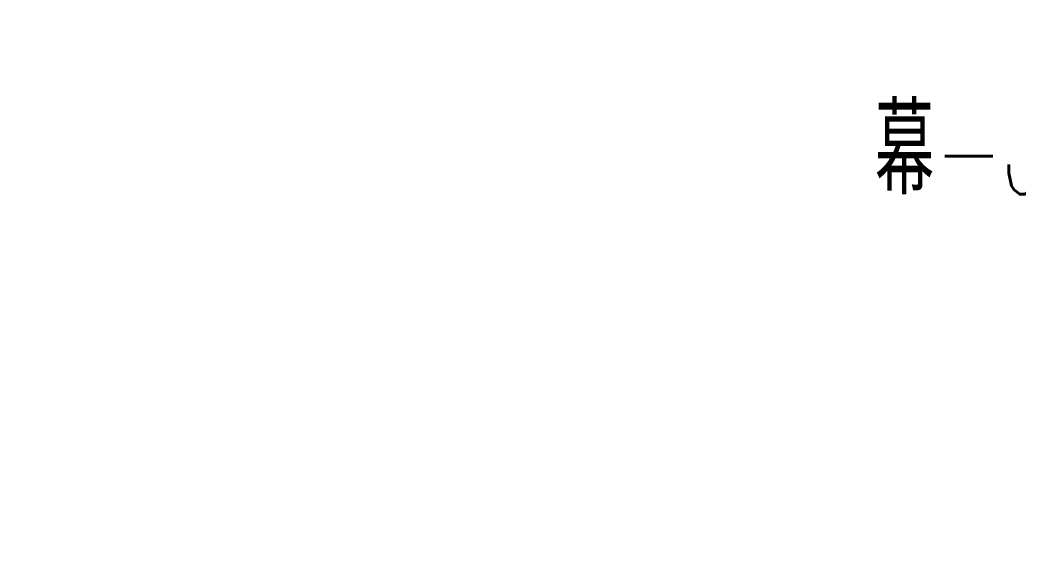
# Model space of a CAD drawing. Extents: x -160106 to 966792, y -663931 to 1550022.
# Drawn here: x -39802 to -37559, y -88256 to -87061 of the extents above; entities that cross this region are included whole.
import ezdxf
from ezdxf.enums import TextEntityAlignment as Align
from ezdxf.xclip import XClip

# ---------------------------------------------------------------- set-up
doc = ezdxf.new("R2010")
doc.units = 0
doc.linetypes.add('ZN-DASH', pattern=[0.35, 0.25, -0.1])
for name, color, linetype in [('!ZN1-文字-7', 7, 'Continuous'), ('!ZN3-铝板幕墙-3', 3, 'Continuous'), ('!ZN5-钢材投影-40', 40, 'Continuous'), ('!ZN6-虚线-8', 8, 'ZN-DASH'), ('Fill', 8, 'Continuous')]:
    doc.layers.add(name, color=color, linetype=linetype)
doc.styles.add('ZNTextStyle', font='ROMANS.shx', dxfattribs={"width": 0.7, "bigfont": 'CHINESE.shx'})

# ---------------------------------------------------------------- blocks, each defined once
blk = doc.blocks.new('20250911162422')
at = {"layer": '!ZN3-铝板幕墙-3'}
for p, q in [((-2158, 6025), (771.7, 18439)), ((-2135.7, 6021.5), (794.2, 18436.5)), ((-2133.2, 6021.2), (797.4, 18439)), ((-1636.9, 9125.3), (-184, 15281.9)), ((-1633.9, 9127.2), (-182.1, 15278.9)), ((-1612.6, 9119.6), (-159.7, 15276.1))]:
    blk.add_line(p, q, dxfattribs=at)
at = {"layer": '!ZN5-钢材投影-40'}
for p, q in [((-2083.4, 6384.4), (766.8, 18461.7)), ((-2239.2, 6421.1), (564.1, 18299.4))]:
    blk.add_line(p, q, dxfattribs=at)
at = {"layer": '!ZN5-钢材投影-40', "ltscale": 100}
blk.add_line((-2239.2, 6421.1), (600.5, 18453.7), dxfattribs=at)
at = {"layer": '!ZN6-虚线-8', "ltscale": 30}
for p, q in [((-2089.3, 6385.8), (760.6, 18461.4)), ((-2233.3, 6419.8), (606.7, 18454))]:
    blk.add_line(p, q, dxfattribs=at)
at = {"layer": 'Fill'}
blk.add_lwpolyline([(-781.7, 11976.4), (-19.1, 15207.7)], dxfattribs=at)
blk.add_lwpolyline([(-497.2, 13154.9, -1), (-494.4, 13167.1), (-459.8, 13152.6, 1), (-456.9, 13164.7), (-494.4, 13167.1, -1), (-491.5, 13179.2), (-456.9, 13164.7, 1), (-454, 13176.9), (-491.5, 13179.2, -1), (-488.6, 13191.4), (-454, 13176.9, 1), (-451.2, 13189.1), (-488.6, 13191.4, -1), (-485.8, 13203.6), (-451.2, 13189.1, 1), (-448.3, 13201.2), (-485.8, 13203.6, -1), (-482.9, 13215.7), (-448.3, 13201.2, 1), (-445.4, 13213.4), (-482.9, 13215.7, -1), (-480, 13227.9), (-445.4, 13213.4, 1), (-442.6, 13225.6), (-480, 13227.9, -1), (-477.2, 13240.1), (-442.6, 13225.6, 1), (-439.7, 13237.7), (-477.2, 13240.1, -1), (-474.3, 13252.2), (-439.7, 13237.7, 1), (-436.8, 13249.9), (-474.3, 13252.2, -1), (-471.4, 13264.4), (-436.8, 13249.9, 1), (-434, 13262.1), (-471.4, 13264.4, -1), (-468.5, 13276.6), (-434, 13262.1, 1), (-431.1, 13274.2), (-468.5, 13276.6, -1), (-465.7, 13288.7), (-431.1, 13274.2, 1), (-428.2, 13286.4), (-465.7, 13288.7, -1), (-462.8, 13300.9), (-428.2, 13286.4, 1), (-425.3, 13298.6), (-462.8, 13300.9, -1), (-459.9, 13313.1), (-425.3, 13298.6, 1), (-422.5, 13310.7), (-459.9, 13313.1, -1), (-457.1, 13325.2), (-422.5, 13310.7, 1), (-419.6, 13322.9), (-457.1, 13325.2, -1), (-454.2, 13337.4), (-419.6, 13322.9, 1), (-416.7, 13335.1), (-454.2, 13337.4, -1), (-451.3, 13349.6), (-416.7, 13335.1, 1), (-413.9, 13347.2), (-451.3, 13349.6, -1), (-448.4, 13361.7), (-413.9, 13347.2, 1), (-411, 13359.4), (-448.4, 13361.7, -1), (-445.6, 13373.9), (-411, 13359.4, 1), (-408.1, 13371.6), (-445.6, 13373.9, -1), (-442.7, 13386.1), (-408.1, 13371.6, 1), (-405.2, 13383.7), (-442.7, 13386.1, -1), (-439.8, 13398.2), (-405.2, 13383.7, 1), (-402.4, 13395.9), (-439.8, 13398.2, -1), (-437, 13410.4), (-402.4, 13395.9, 1), (-399.5, 13408.1), (-437, 13410.4, -1), (-434.1, 13422.6), (-399.5, 13408.1, 1), (-396.6, 13420.2), (-434.1, 13422.6, -1), (-431.2, 13434.7), (-396.6, 13420.2, 1), (-393.8, 13432.4), (-431.2, 13434.7, -1), (-428.3, 13446.9), (-393.8, 13432.4, 1), (-390.9, 13444.6), (-428.3, 13446.9, -1), (-425.5, 13459.1), (-390.9, 13444.6, 1), (-388, 13456.7), (-425.5, 13459.1, -1), (-422.6, 13471.2), (-388, 13456.7, 1), (-385.1, 13468.9), (-422.6, 13471.2, -1), (-419.7, 13483.4), (-385.1, 13468.9, 1), (-382.3, 13481.1), (-419.7, 13483.4, -1), (-416.9, 13495.6), (-382.3, 13481.1, 1), (-379.4, 13493.2), (-416.9, 13495.6, -1), (-414, 13507.7), (-379.4, 13493.2, 1), (-376.5, 13505.4), (-414, 13507.7, -1), (-411.1, 13519.9), (-376.5, 13505.4, 1), (-373.7, 13517.6), (-411.1, 13519.9, -1), (-408.2, 13532.1), (-373.7, 13517.6, 1), (-370.8, 13529.7), (-408.2, 13532.1, -1), (-405.4, 13544.2), (-370.8, 13529.7, 1), (-367.9, 13541.9), (-405.4, 13544.2, -1), (-402.5, 13556.4), (-367.9, 13541.9, 1), (-365, 13554.1), (-402.5, 13556.4, -1), (-399.6, 13568.6), (-365, 13554.1, 1), (-362.2, 13566.2), (-399.6, 13568.6, -1), (-396.8, 13580.7), (-362.2, 13566.2, 1), (-359.3, 13578.4), (-396.8, 13580.7, -1), (-393.9, 13592.9), (-359.3, 13578.4, 1), (-356.4, 13590.6), (-393.9, 13592.9, -1), (-391, 13605), (-356.4, 13590.6, 1), (-353.6, 13602.7), (-391, 13605, -1), (-388.1, 13617.2), (-353.6, 13602.7, 1), (-350.7, 13614.9), (-388.1, 13617.2, -1), (-385.3, 13629.4), (-350.7, 13614.9, 1), (-347.8, 13627.1), (-385.3, 13629.4, -1), (-382.4, 13641.5), (-347.8, 13627.1, 1), (-344.9, 13639.2), (-382.4, 13641.5, -1), (-379.5, 13653.7), (-344.9, 13639.2, 1), (-342.1, 13651.4), (-379.5, 13653.7, -1), (-376.7, 13665.9), (-342.1, 13651.4, 1), (-339.2, 13663.5), (-376.7, 13665.9, -1), (-373.8, 13678), (-339.2, 13663.5, 1), (-336.3, 13675.7), (-373.8, 13678, -1), (-370.9, 13690.2), (-336.3, 13675.7, 1), (-333.5, 13687.9), (-370.9, 13690.2, -1), (-368, 13702.4), (-333.5, 13687.9, 1), (-330.6, 13700), (-368, 13702.4, -1), (-365.2, 13714.5), (-330.6, 13700, 1), (-327.7, 13712.2), (-365.2, 13714.5, -1), (-362.3, 13726.7), (-327.7, 13712.2, 1), (-324.8, 13724.4), (-362.3, 13726.7, -1), (-359.4, 13738.9), (-324.8, 13724.4, 1), (-322, 13736.5), (-359.4, 13738.9, -1), (-356.6, 13751), (-322, 13736.5, 1), (-319.1, 13748.7), (-356.6, 13751, -1), (-353.7, 13763.2), (-319.1, 13748.7, 1), (-316.2, 13760.9), (-353.7, 13763.2, -1), (-350.8, 13775.4), (-316.2, 13760.9, 1), (-313.4, 13773), (-350.8, 13775.4, -1), (-347.9, 13787.5), (-313.4, 13773, 1), (-310.5, 13785.2), (-347.9, 13787.5, -1), (-345.1, 13799.7), (-310.5, 13785.2, 1), (-307.6, 13797.4), (-345.1, 13799.7, -1), (-342.2, 13811.9), (-307.6, 13797.4, 1), (-304.8, 13809.5), (-342.2, 13811.9, -1), (-339.3, 13824), (-304.8, 13809.5, 1), (-301.9, 13821.7), (-339.3, 13824, -1), (-336.5, 13836.2), (-301.9, 13821.7, 1), (-299, 13833.9), (-336.5, 13836.2, -1), (-333.6, 13848.4), (-299, 13833.9, 1), (-296.1, 13846), (-333.6, 13848.4, -1), (-330.7, 13860.5), (-296.1, 13846, 1), (-293.3, 13858.2), (-330.7, 13860.5, -1), (-327.9, 13872.7), (-293.3, 13858.2, 1), (-290.4, 13870.4), (-327.9, 13872.7, -1), (-325, 13884.9), (-290.4, 13870.4, 1), (-287.5, 13882.5), (-325, 13884.9, -1), (-322.1, 13897), (-287.5, 13882.5, 1), (-284.7, 13894.7), (-322.1, 13897, -1), (-319.2, 13909.2), (-284.7, 13894.7, 1), (-281.8, 13906.9), (-319.2, 13909.2, -1), (-316.4, 13921.4), (-281.8, 13906.9, 1), (-278.9, 13919), (-316.4, 13921.4, -1), (-313.5, 13933.5), (-278.9, 13919, 1), (-276, 13931.2), (-313.5, 13933.5, -1), (-310.6, 13945.7), (-276, 13931.2, 1), (-273.2, 13943.4), (-310.6, 13945.7, -1), (-307.8, 13957.9), (-273.2, 13943.4, 1), (-270.3, 13955.5), (-307.8, 13957.9, -1), (-304.9, 13970), (-270.3, 13955.5, 1), (-267.4, 13967.7), (-304.9, 13970, -1), (-302, 13982.2), (-267.4, 13967.7, 1), (-264.6, 13979.9), (-302, 13982.2, -1), (-299.1, 13994.4), (-264.6, 13979.9, 1), (-261.7, 13992), (-299.1, 13994.4, -1), (-296.3, 14006.5), (-261.7, 13992, 1), (-258.8, 14004.2), (-296.3, 14006.5, -1), (-293.4, 14018.7), (-258.8, 14004.2, 1), (-255.9, 14016.4), (-293.4, 14018.7, -1), (-290.5, 14030.9), (-255.9, 14016.4, 1), (-253.1, 14028.5), (-290.5, 14030.9, -1), (-287.7, 14043), (-253.1, 14028.5, 1), (-250.2, 14040.7), (-287.7, 14043, -1), (-284.8, 14055.2), (-250.2, 14040.7, 1), (-247.3, 14052.9), (-284.8, 14055.2, -1), (-281.9, 14067.3), (-247.3, 14052.9, 1), (-244.5, 14065), (-281.9, 14067.3, -1), (-279, 14079.5), (-244.5, 14065, 1), (-241.6, 14077.2), (-279, 14079.5, -1), (-276.2, 14091.7), (-241.6, 14077.2, 1), (-238.7, 14089.4), (-276.2, 14091.7, -1), (-273.3, 14103.8), (-238.7, 14089.4, 1), (-235.8, 14101.5), (-273.3, 14103.8, -1), (-270.4, 14116), (-235.8, 14101.5, 1), (-233, 14113.7), (-270.4, 14116, -1), (-267.6, 14128.2), (-233, 14113.7, 1), (-230.1, 14125.8), (-267.6, 14128.2, -1), (-264.7, 14140.3), (-230.1, 14125.8, 1), (-227.2, 14138), (-264.7, 14140.3, -1), (-261.8, 14152.5), (-227.2, 14138, 1), (-224.4, 14150.2), (-261.8, 14152.5, -1), (-258.9, 14164.7), (-224.4, 14150.2, 1), (-221.5, 14162.3), (-258.9, 14164.7, -1), (-256.1, 14176.8), (-221.5, 14162.3, 1), (-218.6, 14174.5), (-256.1, 14176.8, -1), (-253.2, 14189), (-218.6, 14174.5, 1), (-215.7, 14186.7), (-253.2, 14189, -1), (-250.3, 14201.2), (-215.7, 14186.7, 1), (-212.9, 14198.8), (-250.3, 14201.2, -1), (-247.5, 14213.3), (-212.9, 14198.8, 1), (-210, 14211), (-247.5, 14213.3, -1), (-244.6, 14225.5), (-210, 14211, 1), (-207.1, 14223.2), (-244.6, 14225.5, -1), (-241.7, 14237.7), (-207.1, 14223.2, 1), (-204.3, 14235.3), (-241.7, 14237.7, -1), (-238.8, 14249.8), (-204.3, 14235.3, 1), (-201.4, 14247.5), (-238.8, 14249.8, -1), (-236, 14262), (-201.4, 14247.5, 1), (-198.5, 14259.7), (-236, 14262, -1), (-233.1, 14274.2), (-198.5, 14259.7, 1), (-195.6, 14271.8), (-233.1, 14274.2, -1), (-230.2, 14286.3), (-195.6, 14271.8, 1), (-192.8, 14284), (-230.2, 14286.3, -1), (-227.4, 14298.5), (-192.8, 14284, 1), (-189.9, 14296.2), (-227.4, 14298.5, -1), (-224.5, 14310.7), (-189.9, 14296.2, 1), (-187, 14308.3), (-224.5, 14310.7, -1), (-221.6, 14322.8), (-187, 14308.3, 1), (-184.2, 14320.5), (-221.6, 14322.8, -1), (-218.7, 14335), (-184.2, 14320.5, 1), (-181.3, 14332.7), (-218.7, 14335, -1), (-215.9, 14347.2), (-181.3, 14332.7, 1), (-178.4, 14344.8), (-215.9, 14347.2, -1), (-213, 14359.3), (-178.4, 14344.8, 1), (-175.6, 14357)], format="xyb", dxfattribs=at)

msp = doc.modelspace()

# ---------------------------------------------------------------- block references
at = {"ltscale": 100}
ref = msp.add_blockref('20250911162422', (-37563, -101413.89), dxfattribs=at)
XClip(ref).set_block_clipping_path([(-707.5583296459, 14655.2594950696), (387.8619593782, 16488.0939963564)])

# ---------------------------------------------------------------- texts
at = {"layer": '!ZN1-文字-7', "ltscale": 20, "style": 'ZNTextStyle', "width": 0.7}
msp.add_text('幕-JD-121', height=200.258, dxfattribs=at).set_placement((-37881.08, -87353.06, 0), align=Align.MIDDLE_LEFT)

doc.saveas('drawing.dxf')
